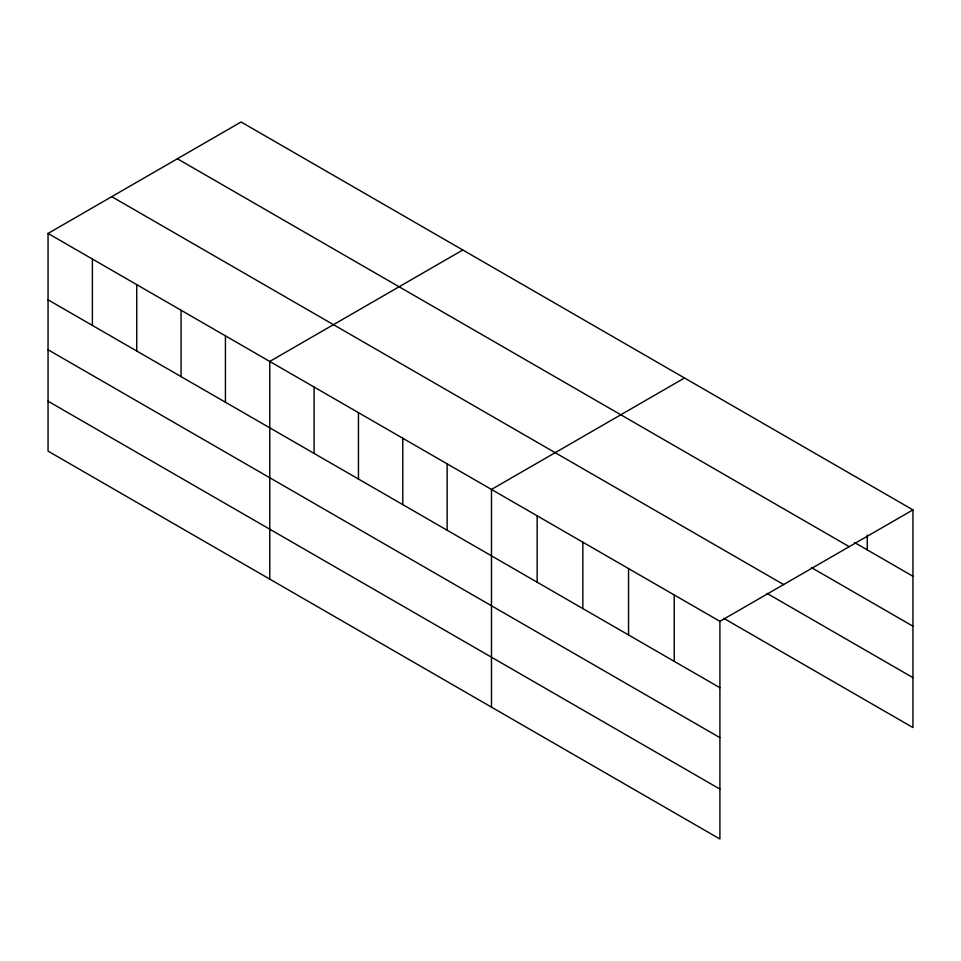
<?xml version="1.0" encoding="UTF-8"?>
<svg xmlns="http://www.w3.org/2000/svg" width="961" height="961" viewBox="0 0 961 961"><rect width="100%" height="100%" fill="white"/><g stroke="black" fill="none" stroke-linecap="round" stroke-linejoin="round"><path stroke-width="1.44" d="M719.909 737.64L719.909 621.335L48.05 233.439L48.05 451.117L719.909 839.013L719.909 737.64L48.05 349.744M723.861 618.391L912.95 727.561L912.95 509.883L241.091 121.987L48.05 233.439M462.806 249.992L269.765 361.444L269.765 579.123M684.52 377.997L491.479 489.449L491.479 707.128M719.909 621.335L912.95 509.883M854.569 542.557L912.95 576.264M177.389 158.769L849.248 546.665M811.42 567.579L912.95 626.2M111.752 196.657L783.611 584.552M767.01 593.381L912.95 677.637M48.05 299.82L719.909 687.716M48.05 401.193L719.909 789.089M867.266 535.133L867.266 549.884M674.226 594.955L674.226 661.336M628.542 568.576L628.542 634.957M582.846 542.196L582.846 608.589M537.163 515.829L537.163 582.21M447.141 463.851L447.141 530.232M402.791 438.24L402.791 504.633M358.453 412.641L358.453 479.022M314.103 387.043L314.103 453.424M225.427 335.845L225.427 402.227M181.076 310.235L181.076 376.628M136.738 284.636L136.738 351.017M92.388 259.038L92.388 325.419"/></g></svg>
